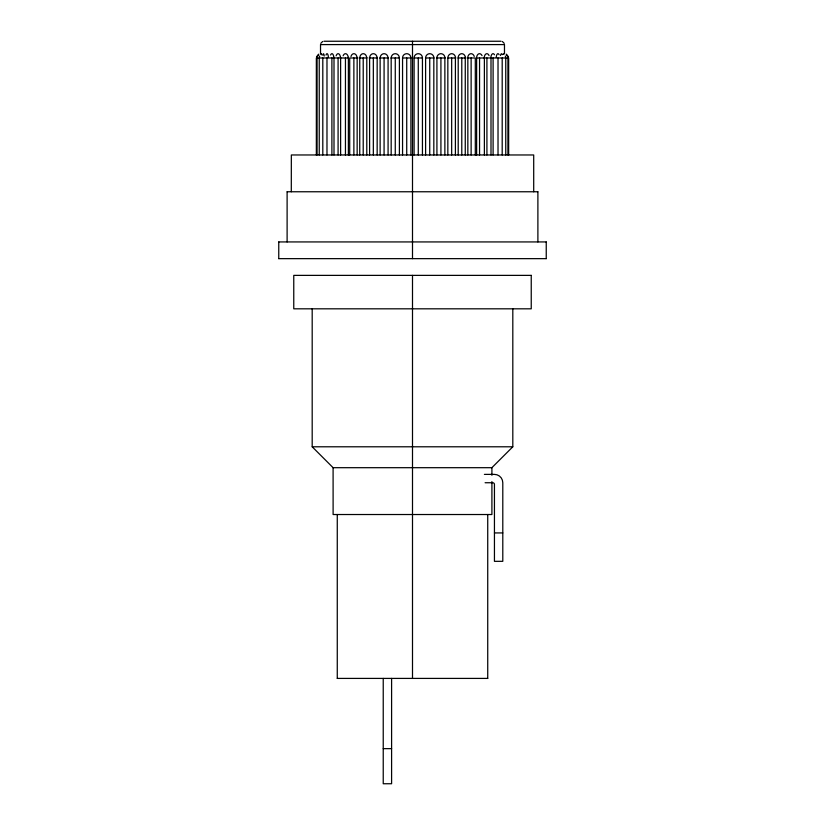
<?xml version="1.0" encoding="UTF-8"?>
<svg xmlns="http://www.w3.org/2000/svg" width="825" height="825" viewBox="0 0 825 825"><rect width="100%" height="100%" fill="white"/><g stroke="black" fill="none" stroke-linecap="round" stroke-linejoin="round"><path stroke-width="1.24" d="M504.477 53.718L504.477 44.591M321.028 54.161L321.142 53.78A4.187 0.712 90 0 0 321.049 53.965M319.388 56.832L319.698 56.028M317.233 56.791L318.646 54.656M316.511 56.791L318.677 54.161M320.76 43.364L322.637 41.487M312.19 308.818L312.19 446.789L333.094 467.692L491.886 467.692L512.81 446.789L512.81 308.818M323.926 41.25L501.074 41.25M320.585 44.591L504.415 44.591M340.622 57.977L316.346 57.977L316.346 154.966M341.272 57.977L348.377 57.977M357.091 57.977L349.697 57.977L349.697 154.966M359.04 57.977L366.743 57.977M369.167 57.977L377.118 57.977M379.902 57.977L388.049 57.977M391.091 57.977L399.372 57.977M410.902 57.977L402.559 57.977A4.187 4.156 90 0 1 406.416 53.707A4.187 4.156 90 0 1 410.85 57.337A4.177 4.177 0 0 1 410.902 57.812M422.441 57.977L414.098 57.977A4.187 4.187 0 0 1 417.955 53.707A4.187 4.187 0 0 1 422.421 57.337A4.177 4.156 -90 0 1 422.441 57.812M433.909 57.977L425.628 57.977A4.187 4.135 -90 0 1 429.65 53.697A4.187 4.135 -90 0 1 433.868 57.812M436.951 57.977L445.098 57.977M455.833 57.977L447.882 57.977A4.187 3.867 -90 0 1 451.337 53.707A4.187 3.867 -90 0 1 455.472 57.327A4.177 3.692 -90 0 1 455.4 57.812M458.257 57.977L465.96 57.977M467.909 57.977L475.303 57.977L475.303 154.966M483.728 57.977L476.623 57.977A4.187 3.001 -90 0 1 478.624 53.883A4.187 3.001 -90 0 1 482.027 55.605M484.378 57.977L508.654 57.977L508.654 154.966M287.162 191.761L537.838 191.761M278.798 241.931L546.202 241.931M278.798 258.648L546.202 258.648M312.232 446.789L512.768 446.789M484.399 474.385L494.433 474.385A8.363 8.363 0 0 1 502.796 482.738L502.796 561.32L494.443 561.34L494.443 484.419A1.671 1.671 0 0 0 492.772 482.738L485.1 482.738M494.443 532.929L502.796 532.929M337.291 678.408L487.709 678.408M383.233 748.646L391.597 748.646M506.323 54.161L508.489 56.791M502.363 41.487L504.24 43.364M506.354 54.656L507.767 56.791M321.358 53.78L321.657 54.873M505.302 56.028L505.612 56.832M546.243 241.931L546.243 258.648M537.89 191.761L537.89 241.931M533.703 191.761L533.703 154.966L291.338 154.966L291.297 191.761M507.922 57.977L507.922 154.966M505.756 57.977L505.756 154.966M502.198 57.977L502.198 154.966M498.022 57.977L498.022 154.966M493.103 57.977L493.103 154.966M491.906 467.692L491.906 475.282M491.906 481.614L491.906 514.522L333.114 514.522L333.094 467.692M490.999 58.163L490.999 154.966M487.73 514.522L487.73 678.408M486.915 57.977L486.915 154.966M484.378 58.163L484.378 154.966M479.552 57.977L479.552 154.966M476.623 58.163L476.623 154.966M471.127 57.977L471.127 154.966M467.847 58.163L467.847 154.966M465.259 58.163L465.259 154.966M461.783 57.977L461.783 154.966M458.205 58.163L458.205 154.966M455.4 58.163L455.4 154.966M451.667 57.977L451.667 154.966M447.841 58.163L447.841 154.966M444.871 58.163L444.871 154.966M440.921 57.977L440.921 154.966M436.92 58.163L436.92 154.966M433.826 58.163L433.826 154.966M429.732 57.977L429.732 154.966M425.607 58.163L425.607 154.966M422.441 58.163L422.441 154.966M418.275 57.977L418.275 154.966M414.098 58.163L414.098 154.966M412.5 41.26L412.5 258.648M412.5 275.375L412.5 678.408M410.902 58.163L410.902 154.966M406.725 57.977L406.725 154.966M402.559 58.163L402.559 154.966M399.393 58.163L399.393 154.966M395.268 57.977L395.268 154.966M391.597 678.408L391.597 783.74L383.233 783.75L383.233 678.408M391.174 58.163L391.174 154.966M388.08 58.163L388.08 154.966M384.079 57.977L384.079 154.966M380.129 58.163L380.129 154.966M377.159 58.163L377.159 154.966M373.333 57.977L373.333 154.966M369.6 58.163L369.6 154.966M366.795 58.163L366.795 154.966M363.217 57.977L363.217 154.966M359.741 58.163L359.741 154.966M357.153 58.163L357.153 154.966M353.873 57.977L353.873 154.966M348.377 58.163L348.377 154.966M345.448 57.977L345.448 154.966M340.622 58.163L340.622 154.966M338.085 57.977L338.085 154.966M337.27 514.522L337.27 678.408M334.001 58.163L334.001 154.966M331.897 57.977L331.897 154.966M326.978 57.977L326.978 154.966M322.802 57.977L322.802 154.966M320.523 44.591L320.523 53.718M319.244 57.977L319.244 154.966M317.078 57.977L317.078 154.966M287.11 191.761L287.11 241.931M278.757 241.931L278.757 258.648M359.824 57.967A4.187 3.424 90 0 1 362.99 53.707A4.187 3.424 90 0 1 366.64 57.358M369.662 57.967A4.187 3.702 90 0 1 373.086 53.707A4.187 3.702 90 0 1 377.035 57.358M380.181 57.977A4.187 3.919 90 0 1 383.8 53.707A4.187 3.919 90 0 1 387.977 57.348A4.177 4.022 90 0 1 388.08 57.812M391.215 57.977A4.187 4.063 90 0 1 395.196 53.697A4.187 4.063 90 0 1 399.341 57.812M436.879 57.977A4.187 4.032 -90 0 1 440.602 53.707A4.187 4.032 -90 0 1 444.902 57.327A4.177 3.908 -90 0 1 444.871 57.812M458.123 57.977A4.187 3.63 -90 0 1 461.474 53.707A4.187 3.63 -90 0 1 465.352 57.317M467.754 57.977A4.187 3.341 -90 0 1 470.467 53.769A4.187 3.341 -90 0 1 474.231 56.43M484.254 57.977A4.187 2.609 -90 0 1 486.09 53.883A4.187 2.609 -90 0 1 489.05 55.584M490.875 57.977A4.187 2.186 -90 0 1 492.143 54.079A4.187 2.186 -90 0 1 494.505 54.759M503.291 54.45A4.187 0.712 -90 0 1 503.982 54.027M500.538 55.471A4.187 1.227 -90 0 1 502.322 54.656M496.268 57.307A4.187 1.722 -90 0 1 497.362 53.965A4.187 1.722 -90 0 1 499.094 54.718M465.238 57.337A4.177 3.424 -90 0 1 465.259 57.812M377.128 57.337A4.177 3.857 90 0 1 377.159 57.812M366.764 57.337A4.177 3.62 90 0 1 366.795 57.812M350.976 56.543A4.187 3.094 90 0 1 354.214 53.718A4.187 3.094 90 0 1 356.978 57.368M357.122 57.337A4.177 3.331 90 0 1 357.153 57.812M343.138 55.78A4.187 2.723 90 0 1 346.036 53.78A4.187 2.723 90 0 1 348.191 57.368M348.356 57.337A4.177 2.991 90 0 1 348.377 57.812M336.136 55.801A4.187 2.3 90 0 1 338.59 53.78A4.187 2.3 90 0 1 340.416 57.379M340.601 57.337A4.177 2.599 90 0 1 340.622 57.812M330.598 55.017A4.187 1.846 90 0 1 332.527 53.903A4.187 1.846 90 0 1 333.774 57.389M333.981 57.337A4.177 2.176 90 0 1 333.991 57.812M326.019 55.079A4.187 1.361 90 0 1 327.442 53.893A4.187 1.361 90 0 1 328.381 57.41M322.812 55.203A4.187 0.856 90 0 1 324.225 56.028M531.238 275.375L293.762 275.375L293.762 308.818L531.238 308.818L531.238 275.375"/></g></svg>
